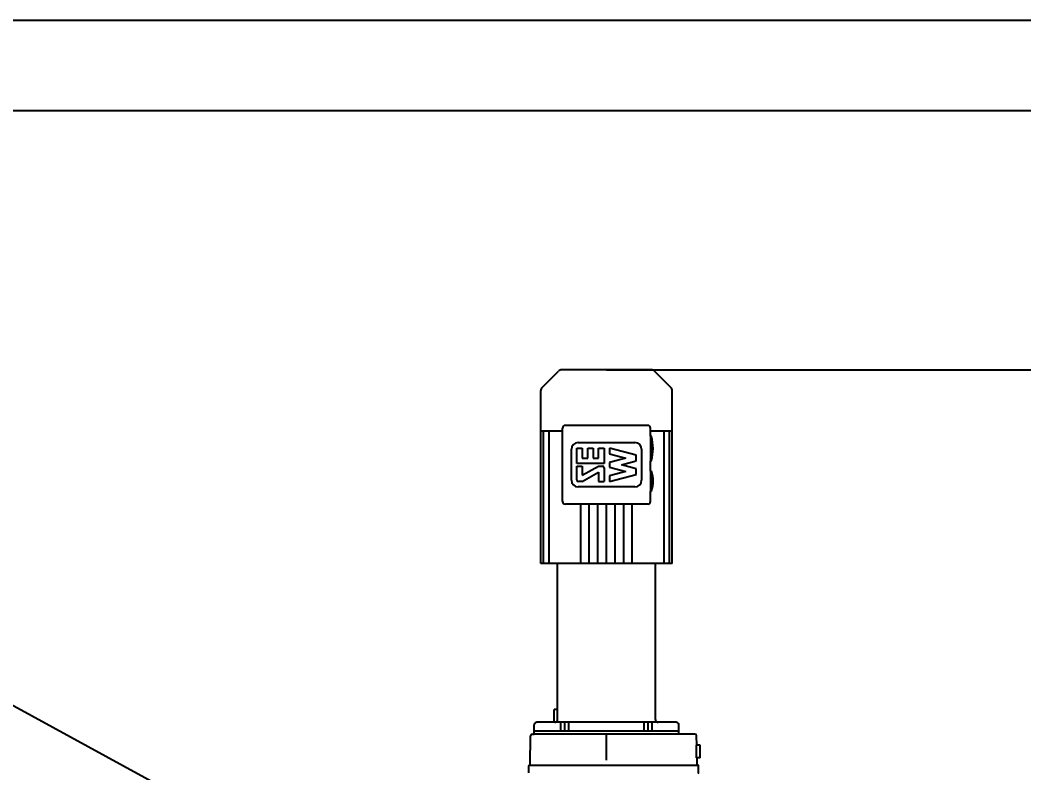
# Model space of a CAD drawing. Header units: millimetres. Extents: x 39049 to 47459, y -4270 to 1670.
# Drawn here: x 40022 to 41131, y 838 to 1670 of the extents above; entities that cross this region are included whole.
import ezdxf

# ---------------------------------------------------------------- set-up
doc = ezdxf.new("R2010")
doc.units = ezdxf.units.MM
doc.layers.add('item', color=7, linetype='Continuous')
doc.layers.add('LAYER3', color=4, linetype='Continuous')
doc.styles.get("Standard").update_dxf_attribs({"font": 'isocp.shx', "width": 0.707, "bigfont": 'hztxt.shx'})
doc.dimstyles.new('ISO-25', dxfattribs={"dimtxt": 2.5, "dimasz": 2.5, "dimexe": 1.25, "dimexo": 0.625, "dimtad": 1, "dimdsep": 46, "dimtxsty": 'Standard', "dimcen": 2.5, "dimadec": 0, "dimazin": 0, "dimtfac": 1, "dimtmove": 0, "dimatfit": 3, "dimfxl": 0, "dimarcsym": 0})

# ---------------------------------------------------------------- blocks, each defined once
blk = doc.blocks.new('*D55')
at = {"color": 0, "lineweight": -2, "ltscale": 10, "transparency": 16777216}
for p, q in [((40670.3, 1283.3), (41518, 1283.3)), ((41498, 1258.3), (41498, 731.3)), ((40768.8, 706.3), (41518, 706.3))]:
    blk.add_line(p, q, dxfattribs=at)
at = {"color": 0, "ltscale": 10, "transparency": 16777216}
for points in [[(41493.8, 1258.3), (41502.2, 1258.3), (41498, 1283.3)], [(41493.8, 731.3), (41502.2, 731.3), (41498, 706.3)]]:
    blk.add_solid(points, dxfattribs=at)
at = {"layer": 'DEFPOINTS', "color": 0, "ltscale": 10, "transparency": 16777216}
for p in [(40670.3, 1283.3), (40768.8, 706.3), (41498, 706.3)]:
    blk.add_point(p, dxfattribs=at)
at = {"color": 0, "ltscale": 10, "transparency": 16777216, "insert": (41468, 994.8), "char_height": 40, "attachment_point": 5, "rotation": 90}
blk.add_mtext('577', dxfattribs=at)

msp = doc.modelspace()

# ---------------------------------------------------------------- linework, layer by layer
for p, q in [((39049.4533, 1669.7429), (47459.4533, 1669.7429)), ((39299.4533, 1569.7429), (47359.4533, 1569.7429))]:
    msp.add_line(p, q)
at = {"layer": 'item', "color": 1, "linetype": 'Continuous', "ltscale": 10}
msp.add_line((40603.7984, 590.313), (39739.1145, 1062.5127), dxfattribs=at)
at = {"layer": 'LAYER3'}
for p, q in [((40599.2689, 1263.7774), (40617.3399, 1281.8485)), ((40670.3044, 1283.313), (40620.8755, 1283.313)), ((40719.7333, 1283.313), (40670.3044, 1283.313)), ((40741.3399, 1263.7774), (40723.2689, 1281.8485)), ((40597.8044, 1215.313), (40597.8044, 1260.2419)), ((40742.8044, 1215.313), (40742.8044, 1260.2419)), ((40715.8044, 1221.813), (40624.8044, 1221.813)), ((40597.8044, 1069.313), (40597.8044, 1215.313)), ((40597.8044, 1215.313), (40597.8044, 1215.313)), ((40621.8044, 1215.313), (40597.8044, 1215.313)), ((40597.8044, 1215.313), (40597.8044, 1215.313)), ((40621.8044, 1215.313), (40597.8044, 1215.313)), ((40600.8044, 1069.313), (40600.8044, 1215.313)), ((40600.8044, 1215.313), (40600.8044, 1215.313)), ((40606.8044, 1069.313), (40606.8044, 1215.313)), ((40606.8044, 1215.313), (40606.8044, 1215.313)), ((40621.8044, 1137.813), (40621.8044, 1218.813)), ((40718.8044, 1209.813), (40718.8044, 1218.813)), ((40742.8044, 1215.313), (40718.8044, 1215.313)), ((40742.8044, 1215.313), (40718.8044, 1215.313)), ((40719.8044, 1209.813), (40718.8044, 1209.813)), ((40718.8044, 1209.813), (40718.8044, 1182.813)), ((40719.8044, 1182.813), (40719.8044, 1209.813)), ((40733.8044, 1069.313), (40733.8044, 1215.313)), ((40733.8044, 1215.313), (40733.8044, 1215.313)), ((40739.8044, 1069.313), (40739.8044, 1215.313)), ((40739.8044, 1215.313), (40739.8044, 1215.313)), ((40742.8044, 1069.313), (40742.8044, 1215.313)), ((40638.8919, 1202.7958), (40701.7169, 1202.7958)), ((40631.5044, 1161.2177), (40631.5044, 1195.4083)), ((40637.5106, 1179.702), (40637.5106, 1196.7895)), ((40637.5106, 1196.7895), (40643.5169, 1196.7895)), ((40643.5169, 1196.7895), (40643.5169, 1185.7083)), ((40649.5153, 1185.7083), (40649.5153, 1196.7895)), ((40649.5153, 1196.7895), (40655.5216, 1196.7895)), ((40655.5216, 1196.7895), (40655.5216, 1185.7083)), ((40661.5201, 1185.7083), (40661.5201, 1196.7895)), ((40661.5201, 1196.7895), (40667.5263, 1196.7895)), ((40667.5263, 1196.7895), (40667.5263, 1179.702)), ((40703.0981, 1188.8675), (40673.5325, 1196.7895)), ((40673.5325, 1196.7895), (40673.5325, 1190.5714)), ((40673.5325, 1190.5714), (40691.495, 1185.7584)), ((40703.0981, 1182.6493), (40703.0981, 1188.8675)), ((40709.1044, 1195.4083), (40709.1044, 1161.2177)), ((40667.5263, 1179.702), (40637.5106, 1179.702)), ((40637.5106, 1161.6833), (40637.5106, 1176.9239)), ((40637.5106, 1176.9239), (40643.5169, 1176.9239)), ((40643.5169, 1185.7083), (40649.5153, 1185.7083)), ((40643.5169, 1176.9239), (40643.5169, 1166.7374)), ((40643.5169, 1166.7374), (40661.5201, 1176.9239)), ((40655.5216, 1185.7083), (40661.5201, 1185.7083)), ((40661.5201, 1176.9239), (40665.6794, 1176.9239)), ((40691.495, 1185.7584), (40673.5325, 1180.9454)), ((40673.5325, 1180.9454), (40673.5325, 1175.6806)), ((40673.5325, 1175.6806), (40691.495, 1170.8675)), ((40686.9146, 1178.313), (40703.0981, 1182.6493)), ((40703.0981, 1173.9766), (40686.9146, 1178.313)), ((40718.8044, 1171.313), (40718.8044, 1182.813)), ((40718.8044, 1182.813), (40719.8044, 1182.813)), ((40643.5169, 1159.8364), (40661.5201, 1170.0229)), ((40661.5201, 1170.0229), (40661.5201, 1159.8364)), ((40667.5263, 1175.0771), (40667.5263, 1159.8364)), ((40691.495, 1170.8675), (40673.5325, 1166.0545)), ((40673.5325, 1159.8364), (40703.0981, 1167.7585)), ((40673.5325, 1166.0545), (40673.5325, 1159.8364)), ((40703.0981, 1167.7585), (40703.0981, 1173.9766)), ((40719.8044, 1171.313), (40718.8044, 1171.313)), ((40718.8044, 1171.313), (40718.8044, 1149.313)), ((40719.8044, 1149.313), (40719.8044, 1171.313)), ((40701.7169, 1153.8302), (40638.8919, 1153.8302)), ((40643.5169, 1159.8364), (40639.3575, 1159.8364)), ((40661.5201, 1159.8364), (40667.5263, 1159.8364)), ((40718.8044, 1137.813), (40718.8044, 1149.313)), ((40718.8044, 1149.313), (40719.8044, 1149.313)), ((40715.8044, 1134.813), (40624.8044, 1134.813)), ((40641.8044, 1069.313), (40641.8044, 1134.813)), ((40651.3044, 1069.313), (40651.3044, 1134.813)), ((40660.8044, 1069.313), (40660.8044, 1134.813)), ((40670.3044, 1069.313), (40670.3044, 1134.813)), ((40679.8044, 1069.313), (40679.8044, 1134.813)), ((40689.3044, 1069.313), (40689.3044, 1134.813)), ((40698.8044, 1069.313), (40698.8044, 1134.813)), ((40742.8044, 1069.313), (40597.8044, 1069.313)), ((40724.3044, 1069.313), (40616.3044, 1069.313)), ((40616.3044, 896.813), (40616.3044, 1069.313)), ((40724.3044, 896.813), (40724.3044, 1069.313)), ((40612.3034, 893.813), (40612.3034, 907.813)), ((40616.3034, 907.813), (40612.3034, 907.813)), ((40616.3034, 896.7355), (40616.3034, 907.813)), ((40590.3044, 883.813), (40590.3044, 890.813)), ((40613.3044, 893.813), (40593.3044, 893.813)), ((40727.3044, 893.813), (40613.3044, 893.813)), ((40619.8424, 883.813), (40619.8424, 893.813)), ((40619.8424, 883.813), (40619.8424, 893.813)), ((40619.8424, 883.813), (40619.8424, 893.813)), ((40624.3424, 883.813), (40624.3424, 893.813)), ((40624.3424, 883.813), (40624.3424, 893.813)), ((40624.3424, 883.813), (40624.3424, 893.813)), ((40628.8424, 883.813), (40628.8424, 893.813)), ((40628.8424, 883.813), (40628.8424, 893.813)), ((40628.8424, 883.813), (40628.8424, 893.813)), ((40711.7663, 883.813), (40711.7663, 893.813)), ((40711.7663, 883.813), (40711.7663, 893.813)), ((40711.7663, 883.813), (40711.7663, 893.813)), ((40716.2663, 883.813), (40716.2663, 893.813)), ((40716.2663, 883.813), (40716.2663, 893.813)), ((40720.7663, 883.813), (40720.7663, 893.813)), ((40720.7663, 883.813), (40720.7663, 893.813)), ((40720.7663, 883.813), (40720.7663, 893.813)), ((40747.3044, 893.813), (40727.3044, 893.813)), ((40750.3044, 883.813), (40750.3044, 890.813)), ((40585.807, 846.7974), (40586.3663, 878.8445)), ((40588.3625, 880.8096), (40590.3044, 880.813)), ((40750.3044, 883.813), (40590.3044, 883.813)), ((40590.3044, 880.813), (40590.3044, 883.813)), ((40590.3044, 883.813), (40590.3044, 883.813)), ((40750.3044, 880.813), (40590.3044, 880.813)), ((40670.3044, 851.773), (40670.3044, 880.813)), ((40750.3044, 880.813), (40750.3044, 883.813)), ((40767.833, 880.813), (40750.3044, 880.813)), ((40770.0166, 868.313), (40769.8327, 878.8479)), ((40769.7984, 854.313), (40769.7984, 868.313)), ((40773.7984, 868.313), (40769.7984, 868.313)), ((40773.7984, 854.313), (40773.7984, 868.313)), ((40773.7984, 854.313), (40769.7984, 854.313)), ((40770.392, 846.8042), (40770.2609, 854.313)), ((40584.2984, 837.8061), (40584.2984, 845.8061)), ((40585.307, 846.3061), (40584.7984, 846.3061)), ((40585.7984, 846.3061), (40770.4006, 846.313)), ((40771.4006, 846.313), (40770.8919, 846.313)), ((40771.9006, 837.813), (40771.9006, 845.813))]:
    msp.add_line(p, q, dxfattribs=at)
for centre, radius, start, end in [((40620.8755, 1278.313), 5, 90, 135), ((40719.7333, 1278.313), 5, 45, 90), ((40602.8044, 1260.2419), 5, 135, 180), ((40737.8044, 1260.2419), 5, 0, 45), ((40624.8044, 1218.813), 3, 90, 180), ((40715.8044, 1218.813), 3, 0, 90), ((40675.2044, 1196.313), 46.5625, 343.15, 16.85), ((40638.8919, 1195.4083), 7.3875, 90, 180), ((40701.7169, 1195.4083), 7.3875, 0, 90), ((40665.6794, 1175.0771), 1.8469, 0, 90), ((40690.6044, 1160.313), 31.25, 339.39, 20.61), ((40638.8919, 1161.2177), 7.3875, 180, 270), ((40639.3575, 1161.6833), 1.8469, 180, 270), ((40701.7169, 1161.2177), 7.3875, 270, 0), ((40624.8044, 1137.813), 3, 180, 270), ((40715.8044, 1137.813), 3, 270, 0), ((40593.3044, 890.813), 3, 90, 180), ((40613.3044, 896.813), 3, 270, 0), ((40727.3044, 896.813), 3, 180, 270), ((40747.3044, 890.813), 3, 0, 90), ((40588.366, 878.8096), 2, 90.1, 179), ((40767.833, 878.813), 2, 1, 90), ((40584.7984, 845.8061), 0.5, 90, 180), ((40585.307, 846.8061), 0.5, 270, 359), ((40770.8919, 846.813), 0.5, 181, 270), ((40771.4006, 845.813), 0.5, 0, 90), ((40771.4006, 837.813), 0.5, 270, 0)]:
    msp.add_arc(centre, radius, start, end, dxfattribs=at)

# ---------------------------------------------------------------- dimensions: what is measured, and where the dimension line sits
at = {"ltscale": 10}
dim = msp.add_linear_dim(base=(41498.0104, 706.313), p1=(40670.3044, 1283.313), p2=(40768.7984, 706.313), angle=90, dimstyle='ISO-25', override={"dimscale": 10, "dimtxt": 4, "dimexe": 2, "dimexo": 0, "dimgap": 1, "dimdec": 3, "dimadec": 4, "dimtdec": 3, "dimtvp": 0.667184}, dxfattribs=at)
dim.commit()
dim.dimension.update_dxf_attribs({"geometry": '*D55', "text_midpoint": (41468.0104, 994.813)})

doc.saveas('drawing.dxf')
